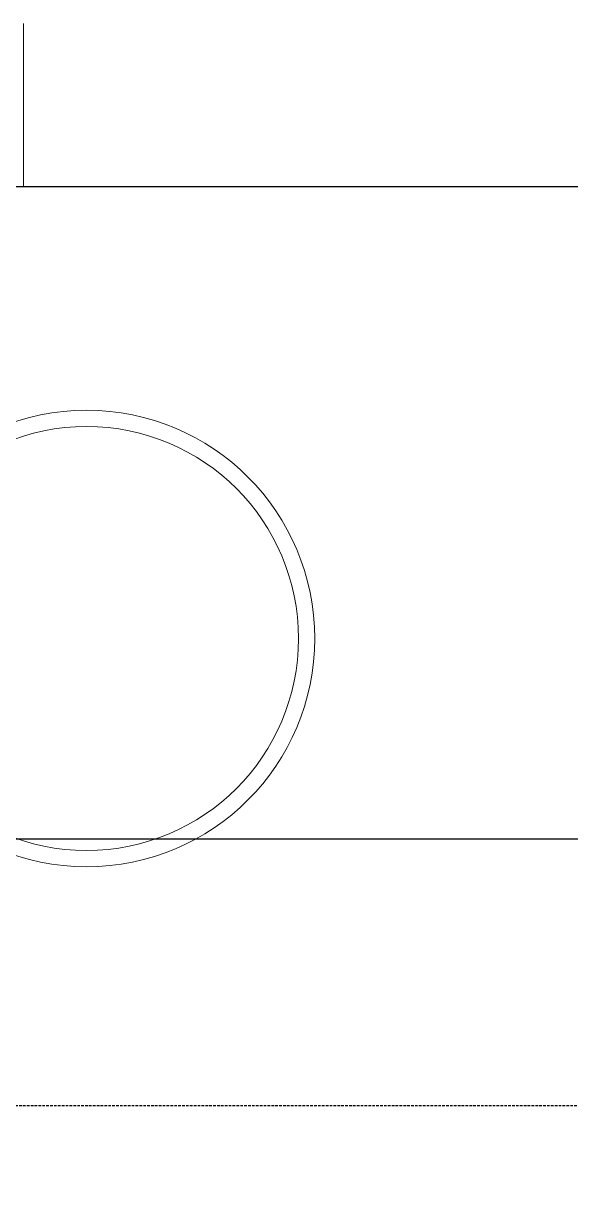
# Model space of a CAD drawing. Extents: x -12260 to 57327, y -29287 to 19916.
# Drawn here: x 27265 to 27601, y -3426 to -2710 of the extents above; entities that cross this region are included whole.
import ezdxf

# ---------------------------------------------------------------- set-up
doc = ezdxf.new("R2010")
doc.units = 0
doc.header["$LTSCALE"] = 0.25
doc.linetypes.add('DASHDOT', pattern=[25.4, 12.7, -6.35, 0, -6.35])
doc.linetypes.add('HIDDEN', pattern=[9.525, 6.35, -3.175])
doc.layers.add('01-First Floor-FUR$0$FALSE CEILING', color=251, linetype='Continuous')
for name, color, linetype, lineweight in [('01-First Floor-FUR$0$LOADING', 253, 'Continuous', 5), ('01-First Floor-FUR$0$Walls', 251, 'Continuous', 5), ('E-LITE-CLNG-CNDT', 6, 'DASHDOT', 35), ('E-POWR-FLOR-CNDT', 6, 'HIDDEN', 25)]:
    doc.layers.add(name, color=color, linetype=linetype, lineweight=lineweight)

# ---------------------------------------------------------------- blocks, each defined once
blk = doc.blocks.new('01-First Floor-FUR$0$WM00001-P')
at = {"layer": '01-First Floor-FUR$0$LOADING'}
for radius in [0.14, 0.13]:
    blk.add_circle((0, 0), radius, dxfattribs=at)
blk = doc.blocks.new('01-First Floor-FUR$0$A$C37be4daf')
at = {"layer": '01-First Floor-FUR$0$Walls'}
blk.add_line((216.01, 498.24), (216.01, 598.24), dxfattribs=at)
blk = doc.blocks.new('01-First Floor-FUR')
at = {"layer": '01-First Floor-FUR$0$FALSE CEILING', "linetype": 'Continuous'}
blk.add_line((25876, -3210), (29376, -3210), dxfattribs=at)
at = {"layer": '01-First Floor-FUR$0$FALSE CEILING'}
blk.add_lwpolyline([(29376, -6810), (25876, -6810), (25876, -2810), (29376, -2810)], close=True, dxfattribs=at)
at = {"layer": '01-First Floor-FUR$0$Walls'}
blk.add_line((29376, -2810), (25876, -2810), dxfattribs=at)
at = {"rotation": 180}
blk.add_blockref('01-First Floor-FUR$0$A$C37be4daf', (27481.38, -2211.76), dxfattribs=at)
at = {"layer": '01-First Floor-FUR$0$LOADING', "extrusion": (-2.24019e-05, -2.25781e-18, -1), "xscale": -1000, "yscale": 1000, "zscale": 1000, "rotation": 180}
blk.add_blockref('01-First Floor-FUR$0$WM00001-P', (-27304.13, -3087.2, -0.49), dxfattribs=at)

msp = doc.modelspace()

# ---------------------------------------------------------------- linework, layer by layer
at = {"layer": 'E-POWR-FLOR-CNDT'}
msp.add_lwpolyline([(25999.74, -3479.18), (26105.47, -3373.45), (28228.51, -3373.45, 0.414214), (28328.51, -3273.45), (28328.51, -3057.49), (28452.26, -2933.74)], format="xyb", dxfattribs=at)

# ---------------------------------------------------------------- block references
at = {"layer": 'E-LITE-CLNG-CNDT'}
msp.add_blockref('01-First Floor-FUR', (0, 0), dxfattribs=at)

doc.saveas('drawing.dxf')
